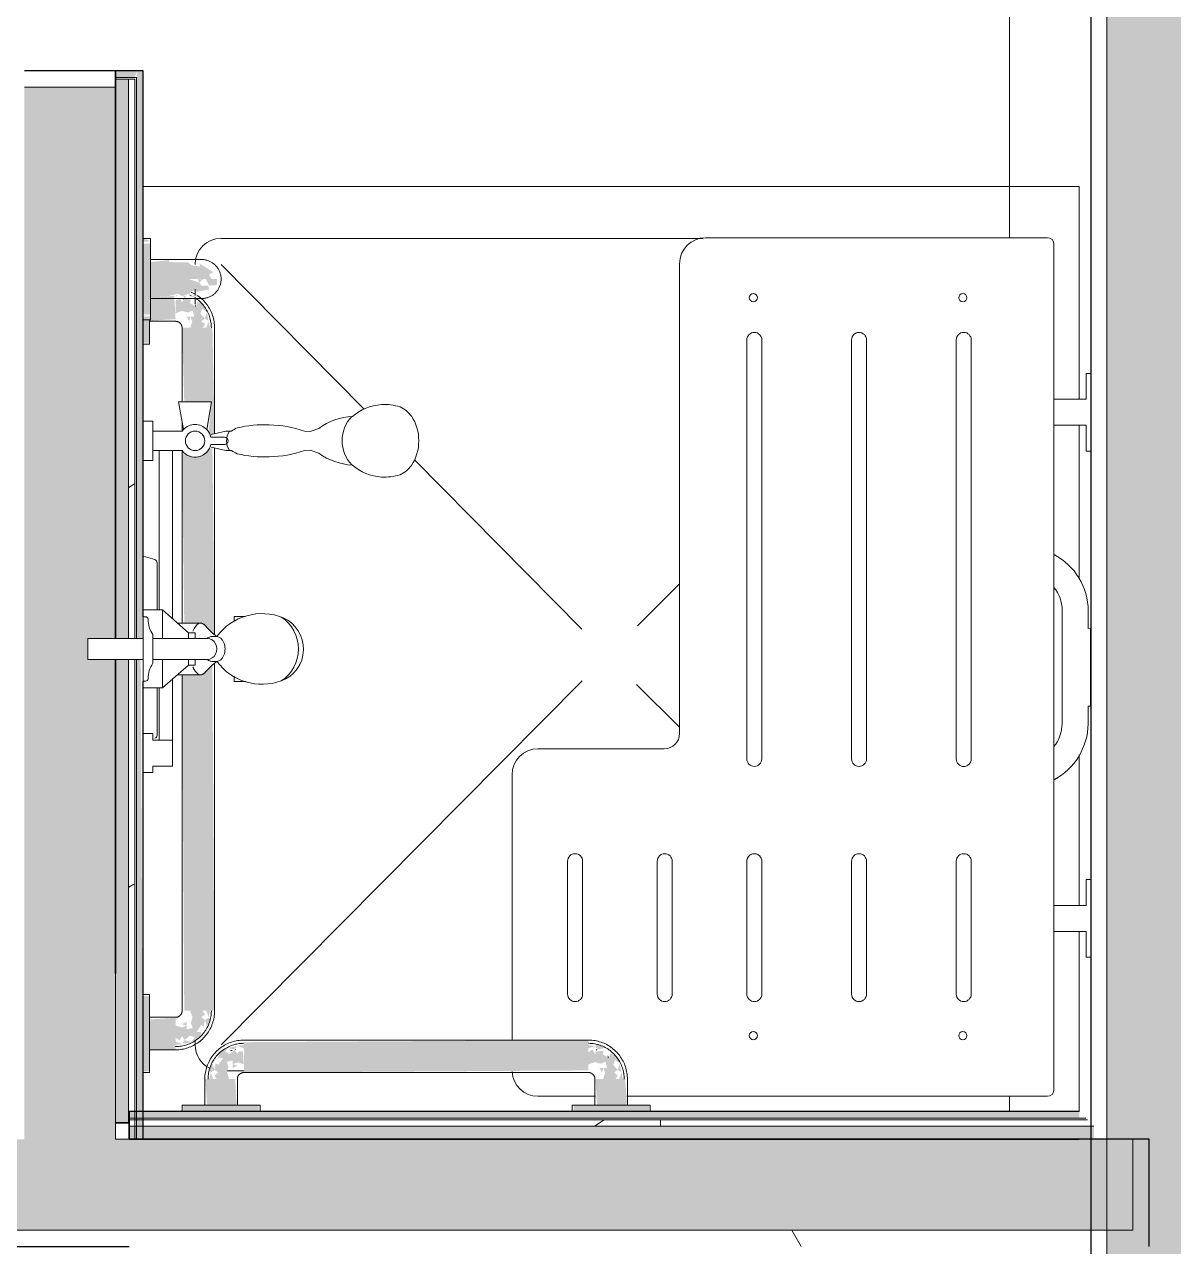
# Model space of a CAD drawing. Header units: inches. Extents: x 25369 to 33161, y -23509 to -20274.
# Drawn here: x 31191.14 to 31235.33, y -22470.18 to -22423.21 of the extents above; entities that cross this region are included whole.
import ezdxf

# ---------------------------------------------------------------- set-up
doc = ezdxf.new("R2010")
doc.units = ezdxf.units.IN
doc.header["$MEASUREMENT"] = 0
for name, color, linetype, lineweight in [('A-AREA', 32, 'Continuous', 9), ('A-GENM', 13, 'Continuous', 9), ('A-WALL', 113, 'Continuous', 9), ('A-WALL-PATT', 111, 'Continuous', 25), ('I-WALL', 2, 'Continuous', 9), ('P-SANR-FIXT', 6, 'Continuous', 9), ('Q-SPCQ', 91, 'Continuous', 9)]:
    doc.layers.add(name, color=color, linetype=linetype, lineweight=lineweight)
pattern_1 = [(0, (5929.126, 0), (61.44, 15.36), [2.534, -43.546, 2.534, -43.546, -245.76]), (0, (5929.126, 0), (61.44, 15.36), [-92.16, 2.534, -89.626, 2.534, -43.546, -107.52]), (0, (5929.126, 0), (61.44, 15.36), [-230.4, 2.534, -28.186, 2.534, -74.266]), (120, (5952.166, 7.68), (-44.02215, 45.528601), [2.534, -43.546, 2.534, -43.546, -245.76]), (120, (5952.166, 7.68), (-44.02215, 45.528601), [-92.16, 2.534, -89.626, 2.534, -43.546, -107.52]), (120, (5952.166, 7.68), (-44.02215, 45.528601), [-230.4, 2.534, -28.186, 2.534, -74.266]), (240, (5959.846, 38.4), (-17.41785, -60.888601), [2.534, -43.546, 2.534, -43.546, -245.76]), (240, (5959.846, 38.4), (-17.41785, -60.888601), [-92.16, 2.534, -89.626, 2.534, -43.546, -107.52]), (240, (5959.846, 38.4), (-17.41785, -60.888601), [-230.4, 2.534, -28.186, 2.534, -74.266])]
pattern_2 = [(296.565, (5957.926, 17.28), (0.0001, 115.19999), [12.88, -244.715]), (33.69, (5963.69, 5.76), (-0.00014, 115.19958), [20.768, -394.592]), (33.69, (6078.89, 5.76), (-0.00014, 115.19958), [20.768, -394.592]), (33.69, (6194.09, 5.76), (-0.00014, 115.19958), [20.768, -394.592]), (116.565, (5980.966, 17.28), (0.0001, 115.19999), [12.88, -244.715]), (213.69, (5975.21, 28.8), (-0.00014, 115.19958), [20.768, -394.592]), (213.69, (6090.41, 28.8), (-0.00014, 115.19958), [20.768, -394.592]), (213.69, (6205.61, 28.8), (-0.00014, 115.19958), [20.768, -394.592]), (26.565, (6004.01, 17.28), (0.0001, 115.2), [25.76, -231.836]), (26.565, (6119.21, 17.28), (0.0001, 115.2), [25.76, -231.836]), (270, (6027.05, 28.8), (115.2, 7e-15), [11.52, -103.68]), (225, (6027.05, 17.28), (-1e-14, 115.20042), [16.292, -146.626]), (135, (6015.53, 5.76), (1e-14, 115.20042), [16.292, -146.626]), (288.435, (5980.966, 51.84), (-0.00042, 115.19956), [18.215, -346.08]), (18.435, (5986.73, 34.56), (-0.0004, 115.19956), [18.215, -346.08]), (18.435, (6101.93, 34.56), (-0.0004, 115.19956), [18.215, -346.08]), (18.435, (6217.13, 34.56), (-0.0004, 115.19956), [18.215, -346.08]), (135, (6004.01, 40.32), (1e-14, 115.20042), [16.292, -146.626]), (180, (5992.49, 51.84), (-1e-14, -115.2), [11.52, -103.68]), (251.565, (5952.166, 80.64), (0.00042, 115.19956), [18.215, -346.08]), (315, (5946.41, 63.36), (-1e-14, 115.20042), [16.292, -146.626]), (71.565, (5957.926, 51.84), (0.00042, 115.19956), [18.215, -346.08]), (135, (5963.69, 69.12), (1e-14, 115.20042), [16.292, -146.626]), (225, (5998.25, 80.64), (-1e-14, 115.20042), [16.292, -146.626]), (123.69, (5986.726, 69.12), (-0.00014, 115.19958), [20.768, -394.592]), (123.69, (6101.926, 69.12), (-0.00014, 115.19958), [20.768, -394.592]), (26.565, (5975.21, 86.4), (0.0001, 115.2), [12.88, -244.715]), (26.565, (6090.41, 86.4), (0.0001, 115.2), [12.88, -244.715]), (315, (5986.73, 92.16), (-1e-14, 115.20042), [16.292, -146.626]), (213.69, (6038.57, 109.44), (-0.00014, 115.19958), [20.768, -394.592]), (213.69, (6153.77, 109.44), (-0.00014, 115.19958), [20.768, -394.592]), (213.69, (6268.97, 109.44), (-0.00014, 115.19958), [20.768, -394.592]), (296.565, (6021.286, 97.92), (0.0001, 115.19999), [12.88, -244.715]), (45, (6027.05, 86.4), (1e-14, 115.20042), [16.292, -146.626]), (90, (6038.57, 97.92), (-115.2, 7e-15), [11.52, -103.68]), (213.69, (5986.73, 115.2), (-0.00014, 115.19958), [20.768, -394.592]), (213.69, (6101.93, 115.2), (-0.00014, 115.19958), [20.768, -394.592]), (213.69, (6217.13, 115.2), (-0.00014, 115.19958), [20.768, -394.592]), (315, (5969.45, 103.68), (-1e-14, 115.20042), [8.146, -154.772]), (26.565, (5975.21, 97.92), (0.0001, 115.2), [12.88, -244.715]), (26.565, (6090.41, 97.92), (0.0001, 115.2), [12.88, -244.715]), (90, (5986.73, 103.68), (-115.2, 7e-15), [11.52, -103.68]), (333.435, (5940.65, 109.44), (-0.0001, 115.2), [12.88, -244.715]), (333.435, (6055.85, 109.44), (-0.0001, 115.2), [12.88, -244.715]), (243.435, (5952.166, 103.68), (-0.0001, 115.19999), [12.88, -244.715]), (161.565, (5946.41, 92.16), (0.0004, 115.19956), [18.215, -346.08]), (161.565, (6061.61, 92.16), (0.0004, 115.19956), [18.215, -346.08]), (161.565, (6176.81, 92.16), (0.0004, 115.19956), [18.215, -346.08]), (45, (5929.13, 97.92), (1e-14, 115.20042), [16.292, -146.626]), (26.565, (5934.89, 0), (0.0001, 115.2), [12.88, -244.715]), (26.565, (6050.09, 0), (0.0001, 115.2), [12.88, -244.715]), (116.565, (5946.406, 5.76), (0.0001, 115.19999), [12.88, -244.715]), (206.565, (5940.65, 17.28), (0.0001, 115.2), [12.88, -244.715]), (206.565, (6055.85, 17.28), (0.0001, 115.2), [12.88, -244.715]), (296.565, (5929.126, 11.52), (0.0001, 115.19999), [12.88, -244.715]), (14.036, (6015.53, 51.84), (0.0005, 115.19957), [23.749, -451.233]), (14.036, (6130.73, 51.84), (0.0005, 115.19957), [23.749, -451.233]), (14.036, (6245.93, 51.84), (0.0005, 115.19957), [23.749, -451.233]), (14.036, (6361.13, 51.84), (0.0005, 115.19957), [23.749, -451.233]), (135, (6038.57, 57.6), (1e-14, 115.20042), [16.292, -146.626]), (198.435, (6027.05, 69.12), (-0.0004, 115.19956), [18.215, -346.08]), (198.435, (6142.25, 69.12), (-0.0004, 115.19956), [18.215, -346.08]), (198.435, (6257.45, 69.12), (-0.0004, 115.19956), [18.215, -346.08]), (296.565, (6009.766, 63.36), (0.0001, 115.19999), [12.88, -244.715]), (333.435, (5934.89, 34.56), (-0.0001, 115.2), [12.88, -244.715]), (333.435, (6050.09, 34.56), (-0.0001, 115.2), [12.88, -244.715]), (45, (5946.41, 28.8), (1e-14, 115.20042), [8.146, -154.772]), (116.565, (5952.166, 34.56), (0.0001, 115.19999), [12.88, -244.715]), (225, (5946.41, 46.08), (-1e-14, 115.20042), [16.292, -146.626])]

# ---------------------------------------------------------------- blocks, each defined once
blk = doc.blocks.new('Parametric_ADA_Grab_Bar_-_2_Piece_3744 - Parametric_ADA_Grab_Bar_-_2_Piece_3744 2-222682-Overall Floor Plan')
at = {"layer": 'A-GENM'}
h = blk.add_hatch(color=7, dxfattribs=at)
h.paths.add_polyline_path([(2.52, 30.92), (2.438, 30.656), (2.567, 30.656)], flags=0)
h.paths.add_polyline_path([(2.377, 31.008), (2.52, 30.92), (2.456, 31.258)], flags=0)
h.paths.add_polyline_path([(1.601, 31.783), (1.662, 31.893), (1.548, 31.87)], flags=0)
h.paths.add_polyline_path([(1.824, 31.083), (1.674, 31.08), (1.773, 30.905), (1.813, 31.042)], flags=0)
h.paths.add_polyline_path([(2.287, 30.656), (2.383, 30.805), (2.229, 30.905), (2.377, 31.008), (2.206, 31.202), (2.27, 31.396), (2.456, 31.258), (2.334, 31.532), (2.078, 31.657), (2.052, 31.458), (1.796, 31.612), (1.843, 31.742), (1.601, 31.783), (1.499, 31.635), (1.399, 31.789), (1.25, 31.693), (1.25, 31.219), (1.498, 31.305), (1.729, 31.247), (1.913, 31.319), (1.963, 31.082), (1.824, 31.083), (1.893, 30.887), (1.813, 30.656), (2.125, 30.656)], flags=0)
h.paths.add_polyline_path([(1.25, 31.844), (1.359, 31.954), (1.25, 31.893), (1.25, 31.882)], flags=0)
for points in [[(0.25, 30.928), (1.25, 30.99), (1.197, 31.893), (0.281, 31.807), (0.25, 30.969)], [(0, 2.082), (0.25, 2.082), (0.25, 4.98), (0, 4.98), (0, 2.232)], [(1.25, 2.928), (1.25, 4.135), (0.25, 4.073), (0.25, 2.928), (0.747, 2.928)], [(3.875, 2.031), (17.125, 2.115), (17.125, 3.281), (3.875, 3.198), (3.875, 2.053)], [(3.604, 0.781), (3.541, 1.781), (2.396, 1.781), (2.459, 0.781), (3.541, 0.781)], [(18.313, 0.781), (18.604, 0.781), (18.541, 1.781), (17.396, 1.781), (17.459, 0.781), (18.162, 0.781)], [(1.701, 0.531), (4.449, 0.531), (4.449, 0.781), (1.551, 0.781), (1.551, 0.531)], [(19.299, 0.531), (19.449, 0.531), (19.449, 0.781), (16.551, 0.781), (16.551, 0.531), (19.061, 0.531)]]:
    blk.add_hatch(color=7, dxfattribs=at).paths.add_polyline_path(points, flags=0)
h = blk.add_hatch(color=7, dxfattribs=at)
h.paths.add_polyline_path([(2.052, 31.458), (1.989, 31.575), (1.995, 31.493)], flags=0)
h.paths.add_polyline_path([(1.567, 31.734), (1.581, 31.816), (1.534, 31.783)], flags=0)
h = blk.add_hatch(color=7, dxfattribs=at)
h.paths.add_polyline_path([(0.25, 30.082), (0.25, 30.98), (0, 31.073), (0, 30.082)], flags=0)
h.paths.add_polyline_path([(0, 31.073), (0.227, 31.178), (0, 31.107)], flags=0)
h = blk.add_hatch(color=7, dxfattribs=at)
h.paths.add_polyline_path([(2.065, 4.406), (2.75, 4.406), (2.666, 17.696), (2.205, 17.317), (1.5, 17.317), (1.584, 4.406), (1.963, 4.406)], flags=0)
h.paths.add_polyline_path([(2.75, 18.852), (2.666, 26.055), (2.544, 26.009), (2.257, 25.748), (1.963, 25.693), (1.663, 25.792), (1.5, 25.825), (1.584, 19.308), (2.287, 19.271), (2.74, 18.861)], flags=0)
h.paths.add_polyline_path([(2.603, 26.471), (2.666, 26.57), (2.75, 26.588), (2.666, 30.656), (1.5, 30.656), (1.584, 27.812), (2.625, 27.812), (2.519, 26.661), (2.574, 26.56)], flags=0)
h = blk.add_hatch(color=7, dxfattribs=at)
h.paths.add_polyline_path([(1.25, 3.089), (1.514, 3.136), (1.25, 3.219)], flags=0)
h.paths.add_polyline_path([(1.514, 3.136), (1.852, 3.2), (1.601, 3.279)], flags=0)
h.paths.add_polyline_path([(2.52, 4.142), (2.567, 4.406), (2.438, 4.406)], flags=0)
h.paths.add_polyline_path([(2.377, 4.055), (2.456, 3.805), (2.617, 4.052), (2.52, 4.142)], flags=0)
h.paths.add_polyline_path([(1.676, 3.832), (1.674, 3.983), (1.498, 3.883), (1.636, 3.844)], flags=0)
h.paths.add_polyline_path([(1.852, 3.2), (2.157, 3.387), (2.251, 3.579), (2.052, 3.604), (2.229, 3.852), (2.336, 3.813), (2.377, 4.055), (2.229, 4.157), (2.383, 4.257), (2.287, 4.406), (1.813, 4.406), (1.899, 4.158), (1.841, 3.927), (1.913, 3.743), (1.676, 3.693), (1.676, 3.832), (1.481, 3.763), (1.25, 3.844), (1.25, 3.369), (1.399, 3.273), (1.499, 3.427), (1.601, 3.279), (1.796, 3.45), (1.99, 3.387)], flags=0)
h = blk.add_hatch(color=7, dxfattribs=at)
h.paths.add_polyline_path([(2.688, 1.781), (2.605, 2.045), (2.558, 1.781)], flags=0)
h.paths.add_polyline_path([(3.449, 2.355), (3.451, 2.205), (3.627, 2.304), (3.489, 2.344)], flags=0)
h.paths.add_polyline_path([(3.611, 3.051), (3.875, 2.969), (3.875, 3.098)], flags=0)
h.paths.add_polyline_path([(3.524, 2.908), (3.611, 3.051), (3.273, 2.987)], flags=0)
h.paths.add_polyline_path([(2.748, 2.133), (2.669, 2.383), (2.508, 2.135), (2.605, 2.045)], flags=0)
h.paths.add_polyline_path([(2.838, 1.781), (3.313, 1.781), (3.226, 2.03), (3.284, 2.26), (3.212, 2.444), (3.449, 2.494), (3.449, 2.355), (3.644, 2.424), (3.875, 2.344), (3.837, 2.843), (3.68, 2.843), (3.626, 2.76), (3.524, 2.908), (3.329, 2.737), (3.166, 2.843), (3.273, 2.987), (2.968, 2.801), (2.874, 2.609), (3.073, 2.583), (2.896, 2.336), (2.789, 2.375), (2.748, 2.133), (2.896, 2.03), (2.742, 1.93)], flags=0)
h = blk.add_hatch(color=7, dxfattribs=at)
h.paths.add_polyline_path([(3.524, 2.908), (3.591, 2.908), (3.544, 2.941)], flags=0)
h.paths.add_polyline_path([(3.463, 2.855), (3.408, 2.908), (3.329, 2.881)], flags=0)
h = blk.add_hatch(color=7, dxfattribs=at)
h.paths.add_polyline_path([(18.442, 1.781), (18.395, 2.045), (18.313, 1.781)], flags=0)
h.paths.add_polyline_path([(18.252, 2.133), (18.395, 2.045), (18.331, 2.383)], flags=0)
h.paths.add_polyline_path([(17.389, 3.051), (17.125, 3.098), (17.125, 2.969)], flags=0)
h.paths.add_polyline_path([(17.476, 2.908), (17.727, 2.987), (17.479, 3.148), (17.389, 3.051)], flags=0)
h.paths.add_polyline_path([(17.699, 2.208), (17.549, 2.205), (17.648, 2.03), (17.688, 2.167)], flags=0)
h.paths.add_polyline_path([(17.838, 1.781), (18.162, 1.781), (18.258, 1.93), (18.104, 2.03), (18.252, 2.133), (18.081, 2.327), (18.145, 2.521), (18.331, 2.383), (18.209, 2.657), (17.953, 2.782), (17.927, 2.583), (17.671, 2.737), (17.718, 2.867), (17.431, 2.843), (17.374, 2.76), (17.274, 2.914), (17.125, 2.818), (17.125, 2.344), (17.373, 2.43), (17.604, 2.372), (17.788, 2.444), (17.838, 2.207), (17.699, 2.208), (17.768, 2.012), (17.688, 1.781)], flags=0)
h = blk.add_hatch(color=7, dxfattribs=at)
h.paths.add_polyline_path([(17.927, 2.583), (17.864, 2.7), (17.87, 2.618)], flags=0)
h.paths.add_polyline_path([(17.442, 2.859), (17.456, 2.941), (17.409, 2.908)], flags=0)
at = {"layer": 'A-GENM', "color": 7}
for p, q in [((0.25, 30.976), (0.25, 30.031)), ((0.25, 30.906), (1.25, 30.906)), ((1.5, 30.656), (1.5, 27.812)), ((2.75, 26.588), (2.75, 30.656)), ((0.25, 30.031), (0.25, 30.082)), ((0, 30.031), (0.25, 30.031)), ((1.5, 27.045), (1.5, 26.687)), ((1.5, 25.937), (1.5, 19.308)), ((2.75, 18.852), (2.75, 26.037)), ((2.75, 4.406), (2.75, 17.773)), ((1.5, 17.317), (1.5, 4.406)), ((0.25, 5.031), (0, 5.031)), ((0.25, 4.98), (0.25, 5.031)), ((0.25, 5.031), (0.25, 2.031)), ((1.25, 4.156), (0.25, 4.156)), ((0.25, 2.906), (1.25, 2.906)), ((17.125, 3.281), (3.875, 3.281)), ((0, 2.031), (0.25, 2.031)), ((0.25, 2.031), (0.25, 2.082)), ((3.875, 2.031), (17.125, 2.031)), ((2.375, 1.781), (2.375, 0.781)), ((3.625, 0.781), (3.625, 1.781)), ((17.375, 1.781), (17.375, 0.781)), ((18.625, 0.781), (18.625, 1.781)), ((1.5, 0.781), (1.5, 0.531)), ((1.5, 0.781), (4.5, 0.781)), ((1.551, 0.781), (1.5, 0.781)), ((4.5, 0.781), (4.449, 0.781)), ((4.5, 0.531), (4.5, 0.781)), ((16.5, 0.781), (16.5, 0.531)), ((16.5, 0.781), (19.5, 0.781)), ((16.551, 0.781), (16.5, 0.781)), ((19.5, 0.781), (19.449, 0.781)), ((19.5, 0.531), (19.5, 0.781))]:
    blk.add_line(p, q, dxfattribs=at)
at = {"layer": 'A-GENM', "color": 7, "flags": 128}
for points in [[(2.009, 31.95), (1.957, 31.979), (1.904, 32.006), (1.849, 32.031)], [(1.851, 31.893), (1.849, 31.894), (1.799, 31.917)], [(2.625, 30.656), (2.624, 30.711), (2.621, 30.766), (2.615, 30.821), (2.607, 30.875), (2.598, 30.929), (2.586, 30.983), (2.571, 31.036), (2.555, 31.089), (2.537, 31.141), (2.516, 31.192), (2.494, 31.242), (2.47, 31.291), (2.443, 31.339), (2.415, 31.387), (2.385, 31.433), (2.353, 31.477), (2.319, 31.521), (2.284, 31.563), (2.247, 31.604), (2.208, 31.643), (2.168, 31.68), (2.126, 31.716), (2.083, 31.75), (2.039, 31.783), (1.993, 31.813)], [(2.75, 30.656), (2.749, 30.716), (2.745, 30.776), (2.739, 30.836), (2.731, 30.895), (2.72, 30.954), (2.707, 31.013), (2.692, 31.071), (2.674, 31.128), (2.654, 31.185), (2.632, 31.24), (2.607, 31.295), (2.58, 31.349), (2.552, 31.402), (2.521, 31.453), (2.488, 31.503), (2.453, 31.552), (2.416, 31.599), (2.378, 31.645), (2.337, 31.69), (2.295, 31.732), (2.251, 31.773), (2.206, 31.812), (2.159, 31.85), (2.11, 31.885), (2.098, 31.893)], [(1.25, 30.906), (1.26, 30.906), (1.27, 30.905), (1.28, 30.904), (1.29, 30.903), (1.3, 30.901), (1.309, 30.899), (1.319, 30.897), (1.329, 30.894), (1.338, 30.89), (1.347, 30.887), (1.356, 30.882), (1.365, 30.878), (1.374, 30.873), (1.383, 30.868), (1.391, 30.863), (1.399, 30.857), (1.407, 30.851), (1.415, 30.844), (1.422, 30.837), (1.429, 30.83), (1.436, 30.823), (1.443, 30.816), (1.449, 30.808), (1.455, 30.8), (1.46, 30.791), (1.466, 30.783), (1.47, 30.774), (1.475, 30.765), (1.479, 30.756), (1.483, 30.747), (1.486, 30.737), (1.49, 30.728), (1.492, 30.718), (1.494, 30.709), (1.496, 30.699), (1.498, 30.689), (1.499, 30.679), (1.5, 30.669), (1.5, 30.659), (1.5, 30.656)], [(1.25, 2.906), (1.31, 2.907), (1.37, 2.911), (1.43, 2.917), (1.489, 2.925), (1.548, 2.936), (1.607, 2.949), (1.665, 2.965), (1.722, 2.982), (1.778, 3.002), (1.834, 3.025), (1.889, 3.049), (1.943, 3.076), (1.995, 3.105), (2.047, 3.135), (2.097, 3.168), (2.146, 3.203), (2.193, 3.24), (2.239, 3.279), (2.283, 3.319), (2.326, 3.361), (2.367, 3.405), (2.406, 3.451), (2.443, 3.498), (2.479, 3.546), (2.512, 3.596), (2.544, 3.647), (2.573, 3.699), (2.6, 3.753), (2.625, 3.807), (2.648, 3.863), (2.669, 3.919), (2.687, 3.976), (2.703, 4.034), (2.717, 4.092), (2.728, 4.151), (2.737, 4.211), (2.744, 4.27), (2.748, 4.33), (2.75, 4.39), (2.75, 4.406)], [(1.5, 4.406), (1.5, 4.396), (1.499, 4.386), (1.498, 4.376), (1.497, 4.366), (1.495, 4.357), (1.493, 4.347), (1.49, 4.337), (1.487, 4.328), (1.484, 4.318), (1.48, 4.309), (1.476, 4.3), (1.472, 4.291), (1.467, 4.282), (1.462, 4.273), (1.456, 4.265), (1.451, 4.257), (1.444, 4.249), (1.438, 4.241), (1.431, 4.234), (1.424, 4.227), (1.417, 4.22), (1.409, 4.214), (1.401, 4.207), (1.393, 4.201), (1.385, 4.196), (1.377, 4.191), (1.368, 4.186), (1.359, 4.181), (1.35, 4.177), (1.341, 4.173), (1.331, 4.17), (1.322, 4.167), (1.312, 4.164), (1.302, 4.162), (1.292, 4.16), (1.283, 4.158), (1.273, 4.157), (1.263, 4.157), (1.253, 4.156), (1.25, 4.156)], [(1.25, 3.031), (1.305, 3.032), (1.36, 3.036), (1.415, 3.041), (1.469, 3.049), (1.523, 3.059), (1.577, 3.071), (1.63, 3.085), (1.683, 3.101), (1.734, 3.119), (1.785, 3.14), (1.836, 3.162), (1.885, 3.187), (1.933, 3.213), (1.98, 3.241), (2.026, 3.271), (2.071, 3.303), (2.115, 3.337), (2.157, 3.373), (2.197, 3.41), (2.236, 3.448), (2.274, 3.488), (2.31, 3.53), (2.344, 3.573), (2.376, 3.618), (2.407, 3.663), (2.436, 3.71), (2.463, 3.758), (2.488, 3.807), (2.511, 3.857), (2.532, 3.908), (2.55, 3.96), (2.567, 4.012), (2.582, 4.065), (2.595, 4.119), (2.605, 4.173), (2.613, 4.227), (2.619, 4.282), (2.623, 4.336), (2.625, 4.391), (2.625, 4.406)], [(3.875, 3.281), (3.815, 3.28), (3.755, 3.276), (3.695, 3.27), (3.636, 3.262), (3.577, 3.251), (3.518, 3.238), (3.46, 3.223), (3.403, 3.205), (3.347, 3.185), (3.291, 3.163), (3.236, 3.138), (3.182, 3.112), (3.13, 3.083), (3.078, 3.052), (3.028, 3.019), (2.979, 2.984), (2.932, 2.948), (2.886, 2.909), (2.842, 2.869), (2.799, 2.826), (2.758, 2.782), (2.719, 2.737), (2.682, 2.69), (2.646, 2.642), (2.613, 2.592), (2.581, 2.541), (2.552, 2.488), (2.525, 2.435), (2.5, 2.38), (2.477, 2.325), (2.456, 2.268), (2.438, 2.211), (2.422, 2.154), (2.408, 2.095), (2.397, 2.036), (2.388, 1.977), (2.381, 1.917), (2.377, 1.857), (2.375, 1.797), (2.375, 1.781)], [(3.875, 3.156), (3.82, 3.155), (3.765, 3.152), (3.71, 3.146), (3.656, 3.139), (3.602, 3.129), (3.548, 3.117), (3.495, 3.103), (3.442, 3.086), (3.391, 3.068), (3.34, 3.048), (3.289, 3.025), (3.24, 3.001), (3.192, 2.975), (3.145, 2.946), (3.099, 2.916), (3.054, 2.884), (3.01, 2.85), (2.968, 2.815), (2.928, 2.778), (2.889, 2.739), (2.851, 2.699), (2.815, 2.657), (2.781, 2.614), (2.749, 2.57), (2.718, 2.524), (2.689, 2.477), (2.662, 2.429), (2.637, 2.38), (2.614, 2.33), (2.593, 2.279), (2.575, 2.228), (2.558, 2.175), (2.543, 2.122), (2.53, 2.069), (2.52, 2.015), (2.512, 1.961), (2.506, 1.906), (2.502, 1.851), (2.5, 1.796), (2.5, 1.781)], [(18.625, 1.781), (18.624, 1.841), (18.62, 1.901), (18.614, 1.961), (18.606, 2.02), (18.595, 2.079), (18.582, 2.138), (18.567, 2.196), (18.549, 2.253), (18.529, 2.31), (18.507, 2.365), (18.482, 2.42), (18.455, 2.474), (18.427, 2.527), (18.396, 2.578), (18.363, 2.628), (18.328, 2.677), (18.291, 2.724), (18.253, 2.77), (18.212, 2.815), (18.17, 2.857), (18.126, 2.898), (18.081, 2.937), (18.034, 2.975), (17.985, 3.01), (17.935, 3.043), (17.884, 3.075), (17.832, 3.104), (17.779, 3.131), (17.724, 3.156), (17.669, 3.179), (17.612, 3.2), (17.555, 3.218), (17.497, 3.234), (17.439, 3.248), (17.38, 3.259), (17.321, 3.268), (17.261, 3.275), (17.201, 3.279), (17.141, 3.281), (17.125, 3.281)], [(18.5, 1.781), (18.499, 1.836), (18.496, 1.891), (18.49, 1.946), (18.482, 2), (18.473, 2.054), (18.461, 2.108), (18.446, 2.161), (18.43, 2.214), (18.412, 2.266), (18.391, 2.317), (18.369, 2.367), (18.345, 2.416), (18.318, 2.464), (18.29, 2.512), (18.26, 2.558), (18.228, 2.602), (18.194, 2.646), (18.159, 2.688), (18.122, 2.729), (18.083, 2.768), (18.043, 2.805), (18.001, 2.841), (17.958, 2.875), (17.914, 2.908), (17.868, 2.938), (17.821, 2.967), (17.773, 2.994), (17.724, 3.019), (17.674, 3.042), (17.623, 3.063), (17.572, 3.082), (17.519, 3.099), (17.466, 3.113), (17.413, 3.126), (17.359, 3.136), (17.304, 3.145), (17.25, 3.151), (17.195, 3.154), (17.14, 3.156), (17.125, 3.156)], [(3.625, 1.781), (3.625, 1.791), (3.626, 1.801), (3.627, 1.811), (3.628, 1.821), (3.63, 1.831), (3.632, 1.841), (3.635, 1.85), (3.638, 1.86), (3.641, 1.869), (3.645, 1.879), (3.649, 1.888), (3.653, 1.897), (3.658, 1.905), (3.663, 1.914), (3.669, 1.922), (3.674, 1.931), (3.681, 1.938), (3.687, 1.946), (3.694, 1.953), (3.701, 1.961), (3.708, 1.967), (3.716, 1.974), (3.724, 1.98), (3.732, 1.986), (3.74, 1.992), (3.748, 1.997), (3.757, 2.002), (3.766, 2.006), (3.775, 2.01), (3.784, 2.014), (3.794, 2.018), (3.803, 2.021), (3.813, 2.023), (3.823, 2.026), (3.833, 2.028), (3.842, 2.029), (3.852, 2.03), (3.862, 2.031), (3.872, 2.031), (3.875, 2.031)], [(17.125, 2.031), (17.135, 2.031), (17.145, 2.03), (17.155, 2.029), (17.165, 2.028), (17.175, 2.026), (17.184, 2.024), (17.194, 2.022), (17.204, 2.019), (17.213, 2.015), (17.222, 2.012), (17.231, 2.007), (17.24, 2.003), (17.249, 1.998), (17.258, 1.993), (17.266, 1.988), (17.274, 1.982), (17.282, 1.976), (17.29, 1.969), (17.297, 1.962), (17.304, 1.955), (17.311, 1.948), (17.318, 1.941), (17.324, 1.933), (17.33, 1.925), (17.335, 1.916), (17.341, 1.908), (17.345, 1.899), (17.35, 1.89), (17.354, 1.881), (17.358, 1.872), (17.361, 1.862), (17.365, 1.853), (17.367, 1.843), (17.369, 1.834), (17.371, 1.824), (17.373, 1.814), (17.374, 1.804), (17.375, 1.794), (17.375, 1.784), (17.375, 1.781)]]:
    blk.add_lwpolyline(points, dxfattribs=at)
blk = doc.blocks.new('Shower_Seat-Retractable-Frost_Products_LTD_-Handicap-_975L_M_ - Steel-Stainless-V66-Overall Floor Plan')
at = {"layer": 'Q-SPCQ', "color": 10, "lineweight": 13}
for p, q in [((25301.354, -22431.402), (25288.206, -22431.402)), ((25301.603, -22437.61), (25301.603, -22431.652)), ((25287.208, -22432.4), (25287.208, -22450.456)), ((25289.793, -22435.331), (25289.793, -22451.438)), ((25290.371, -22451.438), (25290.371, -22435.331)), ((25293.82, -22435.331), (25293.82, -22451.438)), ((25294.397, -22451.438), (25294.397, -22435.331)), ((25297.847, -22435.331), (25297.847, -22451.438)), ((25298.424, -22451.438), (25298.424, -22435.331)), ((25303.015, -22436.616), (25302.838, -22436.616)), ((25302.838, -22436.616), (25302.838, -22437.61)), ((25301.603, -22437.61), (25301.603, -22438.611)), ((25302.838, -22437.61), (25301.603, -22437.61)), ((25301.603, -22438.611), (25302.837, -22438.611)), ((25301.603, -22443.587), (25301.603, -22438.611)), ((25302.837, -22438.611), (25302.837, -22439.602)), ((25302.837, -22439.602), (25303.015, -22439.602)), ((25301.603, -22443.518), (25301.603, -22452.234)), ((25301.92, -22450.086), (25301.92, -22445.715)), ((25302.921, -22446.418), (25302.921, -22445.744)), ((25303.009, -22446.411), (25302.921, -22446.418)), ((25303.009, -22449.411), (25303.009, -22446.411)), ((25302.92, -22449.411), (25303.009, -22449.411)), ((25302.92, -22450.086), (25302.92, -22449.411)), ((25286.619, -22451.045), (25281.763, -22451.045)), ((25280.765, -22452.043), (25280.765, -22462.262)), ((25301.603, -22457.068), (25301.603, -22452.234)), ((25282.902, -22455.367), (25282.902, -22460.474)), ((25283.48, -22460.474), (25283.48, -22455.367)), ((25286.348, -22460.474), (25286.348, -22455.367)), ((25286.925, -22455.367), (25286.925, -22460.474)), ((25289.793, -22455.367), (25289.793, -22455.416)), ((25289.793, -22455.367), (25289.793, -22460.474)), ((25290.371, -22460.474), (25290.371, -22455.367)), ((25293.82, -22455.367), (25293.82, -22460.474)), ((25294.397, -22460.474), (25294.397, -22455.367)), ((25297.847, -22455.367), (25297.847, -22460.474)), ((25298.424, -22460.474), (25298.424, -22455.367)), ((25302.838, -22456.075), (25302.838, -22457.068)), ((25303.015, -22456.075), (25302.838, -22456.075)), ((25289.793, -22460.474), (25289.793, -22456.518)), ((25290.371, -22456.248), (25290.371, -22460.474)), ((25301.603, -22457.068), (25301.603, -22458.068)), ((25302.838, -22457.068), (25301.603, -22457.068)), ((25301.603, -22458.068), (25302.838, -22458.068)), ((25301.603, -22464.153), (25301.603, -22458.068)), ((25302.838, -22458.068), (25302.838, -22459.06)), ((25302.838, -22459.06), (25303.015, -22459.06)), ((25281.763, -22464.402), (25283.974, -22464.402)), ((25285.181, -22464.402), (25301.354, -22464.402))]:
    blk.add_line(p, q, dxfattribs=at)
for centre, radius, start, end in [((25288.206, -22432.4), 0.998, 90, 180), ((25301.354, -22431.652), 0.249, 0, 90), ((25290.046, -22433.707), 0.157, 90, 270), ((25290.046, -22433.707), 0.157, 270, 90), ((25298.1, -22433.707), 0.157, 90, 270), ((25298.1, -22433.707), 0.157, 270, 90), ((25290.082, -22435.331), 0.289, 0, 180), ((25294.109, -22435.331), 0.289, 0, 180), ((25298.135, -22435.331), 0.289, 0, 180), ((25300.63, -22445.43), 2.092, 57.8406, 62.567), ((25300.497, -22445.744), 2.424, 0, 62.8489), ((25300.567, -22445.715), 1.353, 0, 40), ((25286.619, -22450.456), 0.589, 270, 0), ((25300.468, -22450.057), 1.452, 321.4199, 358.8453), ((25300.451, -22450.05), 2.469, 297.8217, 359.1458), ((25281.763, -22452.043), 0.998, 90, 180), ((25290.081, -22451.438), 0.288, 180, 0), ((25294.108, -22451.438), 0.288, 180, 0), ((25298.135, -22451.438), 0.289, 180, 0), ((25300.733, -22450.702), 1.773, 299.5044, 304.7548), ((25283.191, -22455.367), 0.289, 0, 180), ((25286.636, -22455.367), 0.289, 0, 180), ((25290.082, -22455.367), 0.289, 40.7863, 180), ((25290.082, -22455.367), 0.289, 0, 180), ((25294.109, -22455.367), 0.289, 0, 180), ((25298.135, -22455.367), 0.289, 0, 180), ((25283.191, -22460.474), 0.289, 180, 0), ((25286.636, -22460.474), 0.289, 180, 0), ((25290.082, -22460.474), 0.289, 180, 0), ((25290.082, -22460.474), 0.289, 180, 0), ((25294.109, -22460.474), 0.289, 180, 0), ((25298.135, -22460.474), 0.289, 180, 0), ((25290.046, -22462.072), 0.157, 90, 270), ((25290.046, -22462.072), 0.157, 270, 90), ((25298.1, -22462.072), 0.157, 90, 270), ((25298.1, -22462.072), 0.157, 270, 90), ((25281.763, -22463.404), 0.998, 182.9496, 270), ((25301.354, -22464.153), 0.249, 270, 0)]:
    blk.add_arc(centre, radius, start, end, dxfattribs=at)
blk = doc.blocks.new('817_Grab_Bars - 8170-001180-25756-Overall Floor Plan')
at = {"layer": 'Q-SPCQ'}
for points in [[(25462.515, -22690.303), (25462.515, -22688.672), (25462.342, -22688.765), (25462.254, -22688.594), (25461.92, -22689.13), (25462.036, -22689.131), (25461.995, -22689.414), (25461.871, -22689.59), (25461.866, -22690.303), (25462.321, -22690.303)], [(25462.515, -22691.022), (25462.515, -22690.303), (25461.791, -22690.303), (25461.866, -22691.022), (25462.321, -22691.022)], [(25462.89, -22691.022), (25463.24, -22691.022), (25463.165, -22690.303), (25462.515, -22690.303), (25462.515, -22691.022), (25462.709, -22691.022)]]:
    blk.add_hatch(color=9, dxfattribs=at).paths.add_polyline_path(points, flags=0)
h = blk.add_hatch(color=9, dxfattribs=at)
h.paths.add_polyline_path([(25462.655, -22689.136), (25462.515, -22688.996), (25462.533, -22689.203)], flags=0)
h.paths.add_polyline_path([(25462.89, -22690.303), (25463.165, -22690.303), (25463.075, -22689.943), (25463.176, -22689.82), (25463.075, -22689.497), (25463.024, -22689.486), (25462.905, -22689.28), (25463.013, -22689.252), (25462.913, -22688.753), (25462.768, -22688.808), (25462.778, -22689.053), (25462.655, -22689.136), (25462.515, -22689.537), (25462.515, -22690.303), (25462.709, -22690.303)], flags=0)
h.paths.add_polyline_path([(25463.222, -22689.564), (25463.176, -22689.223), (25463.102, -22689.223), (25463.195, -22689.486)], flags=0)
h.paths.add_polyline_path([(25462.515, -22688.889), (25462.767, -22688.765), (25462.748, -22688.461), (25462.515, -22688.455), (25462.515, -22688.808)], flags=0)
h = blk.add_hatch(color=9, dxfattribs=at)
h.paths.add_polyline_path([(25461.448, -22691.303), (25463.868, -22691.303), (25463.868, -22691.022), (25461.162, -22691.022), (25461.162, -22691.303)], flags=0)
h.paths.add_polyline_path([(25463.973, -22691.303), (25464.078, -22691.022), (25463.939, -22691.022)], flags=0)
h.paths.add_polyline_path([(25461.091, -22691.303), (25461.057, -22691.022), (25460.953, -22691.303)], flags=0)
at = {"layer": 'Q-SPCQ', "color": 7}
for p, q in [((25461.765, -22690.303), (25461.765, -22691.022)), ((25461.765, -22690.303), (25461.765, -22691.022)), ((25463.265, -22691.022), (25463.265, -22690.303)), ((25463.265, -22691.022), (25463.265, -22690.303)), ((25460.953, -22691.022), (25460.953, -22691.303)), ((25460.953, -22691.022), (25460.953, -22691.303)), ((25460.953, -22691.022), (25464.078, -22691.022)), ((25461.162, -22691.022), (25460.953, -22691.022)), ((25460.953, -22691.022), (25461.162, -22691.022)), ((25461.162, -22691.022), (25460.953, -22691.022)), ((25464.078, -22691.303), (25464.078, -22691.022)), ((25464.078, -22691.303), (25464.078, -22691.022))]:
    blk.add_line(p, q, dxfattribs=at)
at = {"layer": 'Q-SPCQ', "color": 7, "flags": 128}
for points in [[(25461.765, -22689.053), (25461.766, -22689.023), (25461.768, -22688.993), (25461.771, -22688.963), (25461.775, -22688.933), (25461.78, -22688.904), (25461.787, -22688.875), (25461.794, -22688.846), (25461.803, -22688.817), (25461.813, -22688.789), (25461.824, -22688.761), (25461.837, -22688.733), (25461.85, -22688.706), (25461.864, -22688.68), (25461.88, -22688.654), (25461.896, -22688.629), (25461.914, -22688.605), (25461.932, -22688.581), (25461.951, -22688.558), (25461.972, -22688.536), (25461.993, -22688.515), (25462.015, -22688.494), (25462.037, -22688.475), (25462.061, -22688.456), (25462.085, -22688.438), (25462.11, -22688.422), (25462.136, -22688.406), (25462.162, -22688.391), (25462.188, -22688.378), (25462.216, -22688.365), (25462.243, -22688.354), (25462.272, -22688.343), (25462.3, -22688.334), (25462.329, -22688.326), (25462.358, -22688.319), (25462.388, -22688.314), (25462.417, -22688.309), (25462.447, -22688.306), (25462.477, -22688.304), (25462.507, -22688.303), (25462.515, -22688.303)], [(25462.515, -22688.303), (25462.545, -22688.303), (25462.575, -22688.305), (25462.605, -22688.308), (25462.635, -22688.312), (25462.664, -22688.318), (25462.694, -22688.324), (25462.722, -22688.332), (25462.751, -22688.341), (25462.779, -22688.351), (25462.807, -22688.362), (25462.835, -22688.374), (25462.862, -22688.388), (25462.888, -22688.402), (25462.914, -22688.417), (25462.939, -22688.434), (25462.963, -22688.451), (25462.987, -22688.47), (25463.01, -22688.489), (25463.032, -22688.509), (25463.053, -22688.53), (25463.074, -22688.552), (25463.093, -22688.575), (25463.112, -22688.598), (25463.13, -22688.623), (25463.146, -22688.648), (25463.162, -22688.673), (25463.177, -22688.699), (25463.19, -22688.726), (25463.203, -22688.753), (25463.214, -22688.781), (25463.225, -22688.809), (25463.234, -22688.838), (25463.242, -22688.867), (25463.249, -22688.896), (25463.254, -22688.925), (25463.259, -22688.955), (25463.262, -22688.985), (25463.264, -22689.015), (25463.265, -22689.045), (25463.265, -22689.053)], [(25461.765, -22689.053), (25461.765, -22689.054), (25461.765, -22689.057), (25461.765, -22689.062), (25461.765, -22689.069), (25461.765, -22689.078), (25461.765, -22689.089), (25461.765, -22689.101), (25461.765, -22689.116), (25461.765, -22689.133), (25461.765, -22689.151), (25461.765, -22689.172), (25461.765, -22689.194), (25461.765, -22689.218), (25461.765, -22689.244), (25461.765, -22689.271), (25461.765, -22689.3), (25461.765, -22689.331), (25461.765, -22689.363), (25461.765, -22689.397), (25461.765, -22689.432), (25461.765, -22689.468), (25461.765, -22689.506), (25461.765, -22689.546), (25461.765, -22689.586), (25461.765, -22689.627), (25461.765, -22689.67), (25461.765, -22689.714), (25461.765, -22689.758), (25461.765, -22689.804), (25461.765, -22689.85), (25461.765, -22689.897), (25461.765, -22689.944), (25461.765, -22689.993), (25461.765, -22690.041), (25461.765, -22690.09), (25461.765, -22690.14), (25461.765, -22690.189), (25461.765, -22690.239), (25461.765, -22690.289), (25461.765, -22690.303)], [(25461.765, -22690.303), (25461.765, -22690.253), (25461.765, -22690.203), (25461.765, -22690.153), (25461.765, -22690.104), (25461.765, -22690.054), (25461.765, -22690.006), (25461.765, -22689.957), (25461.765, -22689.91), (25461.765, -22689.862), (25461.765, -22689.816), (25461.765, -22689.77), (25461.765, -22689.726), (25461.765, -22689.682), (25461.765, -22689.639), (25461.765, -22689.597), (25461.765, -22689.556), (25461.765, -22689.517), (25461.765, -22689.479), (25461.765, -22689.442), (25461.765, -22689.406), (25461.765, -22689.372), (25461.765, -22689.339), (25461.765, -22689.308), (25461.765, -22689.279), (25461.765, -22689.251), (25461.765, -22689.225), (25461.765, -22689.2), (25461.765, -22689.178), (25461.765, -22689.157), (25461.765, -22689.138), (25461.765, -22689.121), (25461.765, -22689.105), (25461.765, -22689.092), (25461.765, -22689.08), (25461.765, -22689.071), (25461.765, -22689.063), (25461.765, -22689.058), (25461.765, -22689.054), (25461.765, -22689.053)], [(25463.265, -22690.303), (25463.265, -22690.253), (25463.265, -22690.203), (25463.265, -22690.153), (25463.265, -22690.104), (25463.265, -22690.054), (25463.265, -22690.006), (25463.265, -22689.957), (25463.265, -22689.91), (25463.265, -22689.862), (25463.265, -22689.816), (25463.265, -22689.77), (25463.265, -22689.726), (25463.265, -22689.682), (25463.265, -22689.639), (25463.265, -22689.597), (25463.265, -22689.556), (25463.265, -22689.517), (25463.265, -22689.479), (25463.265, -22689.442), (25463.265, -22689.406), (25463.265, -22689.372), (25463.265, -22689.339), (25463.265, -22689.308), (25463.265, -22689.279), (25463.265, -22689.251), (25463.265, -22689.225), (25463.265, -22689.2), (25463.265, -22689.178), (25463.265, -22689.157), (25463.265, -22689.138), (25463.265, -22689.121), (25463.265, -22689.105), (25463.265, -22689.092), (25463.265, -22689.08), (25463.265, -22689.071), (25463.265, -22689.063), (25463.265, -22689.058), (25463.265, -22689.054), (25463.265, -22689.053)], [(25463.265, -22689.053), (25463.265, -22689.054), (25463.265, -22689.057), (25463.265, -22689.062), (25463.265, -22689.069), (25463.265, -22689.078), (25463.265, -22689.089), (25463.265, -22689.101), (25463.265, -22689.116), (25463.265, -22689.133), (25463.265, -22689.151), (25463.265, -22689.172), (25463.265, -22689.194), (25463.265, -22689.218), (25463.265, -22689.244), (25463.265, -22689.271), (25463.265, -22689.3), (25463.265, -22689.331), (25463.265, -22689.363), (25463.265, -22689.397), (25463.265, -22689.432), (25463.265, -22689.468), (25463.265, -22689.506), (25463.265, -22689.546), (25463.265, -22689.586), (25463.265, -22689.627), (25463.265, -22689.67), (25463.265, -22689.714), (25463.265, -22689.758), (25463.265, -22689.804), (25463.265, -22689.85), (25463.265, -22689.897), (25463.265, -22689.944), (25463.265, -22689.993), (25463.265, -22690.041), (25463.265, -22690.09), (25463.265, -22690.14), (25463.265, -22690.189), (25463.265, -22690.239), (25463.265, -22690.289), (25463.265, -22690.303)]]:
    blk.add_lwpolyline(points, dxfattribs=at)
blk = doc.blocks.new('Shower Base-3D - 36_ x 36_-96782-Overall Floor Plan')
at = {"layer": 'P-SANR-FIXT', "color": 7}
for p, q in [((-18, 18), (18, 18)), ((18, 18), (18, 9.817)), ((3.533, 16), (-15, 16)), ((-9.494, 9.436), (-15, 15)), ((-16, 14.05), (-16, 13.822)), ((-16, 13.738), (-16, 13.468)), ((18, 8.817), (18, 2.9)), ((-1.132, 0.984), (-7.566, 7.487)), ((1.011, 1.109), (2.63, 2.717)), ((-1.116, -1.003), (-15, -15)), ((0.972, -1.143), (2.63, -2.781)), ((18, -3.85), (18, -9.64)), ((18, -10.64), (18, -17.562)), ((-16, -14.828), (-16, -15)), ((-14.758, -16), (-14.125, -16))]:
    blk.add_line(p, q, dxfattribs=at)
for centre, start, end in [((-15, 15), 90, 180), ((-15, -15), 180, 243.9725)]:
    blk.add_arc(centre, 1, start, end, dxfattribs=at)
blk = doc.blocks.new('Shower-Unit-Zurn-Z7301-SS-MT-DV2P-HW - Z7301-SS-MT-DV2P-HW-V72-Overall Floor Plan')
at = {"layer": 'A-GENM'}
for p, q in [((-4.75, 0), (-4.75, -0.375)), ((-4.75, -0.375), (-4.5, -0.375)), ((-4.5, -0.375), (-4.5, -1.125)), ((-3.5, -1.125), (-3.5, -0.375)), ((-3.5, -0.375), (-3.25, -0.375)), ((-3.25, -0.375), (-3.25, 0)), ((7.25, 0), (7.25, -0.375)), ((7.25, -0.375), (7.625, -0.375)), ((7.625, -0.375), (8.375, -0.375)), ((7.625, -0.375), (7.625, -1.5)), ((8.375, -1.5), (8.375, -0.375)), ((8.375, -0.375), (8.75, -0.375)), ((8.75, -0.375), (8.75, 0)), ((-1.5, -0.625), (-3.5, -0.625)), ((7.625, -0.625), (1.5, -0.625)), ((-4.5, -1.125), (-3.5, -1.125)), ((-3.5, -1.125), (-1.172, -1.125)), ((1.172, -1.125), (7.625, -1.125)), ((9.5, -1.365), (8.436, -1.552)), ((9.5, -2.625), (9.5, -1.365)), ((7.753, -2.618), (7.63, -3.185)), ((7.859, -2.609), (7.859, -3.125)), ((8.141, -3.125), (8.141, -2.609)), ((8.37, -3.185), (8.247, -2.618)), ((8.436, -2.448), (9.5, -2.625)), ((7.625, -3.24), (7.625, -3.405)), ((8.375, -3.405), (8.375, -3.24)), ((7.647, -6.422), (7.522, -6.76)), ((7.628, -6.209), (7.647, -6.422)), ((8.353, -6.422), (8.372, -6.209)), ((8.478, -6.76), (8.353, -6.422))]:
    blk.add_line(p, q, dxfattribs=at)
at = {"layer": 'A-GENM', "color": 7}
for p, q in [((-1.5, 0), (-1.5, -0.75)), ((1.5, -0.75), (1.5, 0)), ((-1.5, -0.75), (-0.4, -0.75)), ((-1.5, -0.75), (-0.625, -1.75)), ((0.4, -0.75), (1.5, -0.75)), ((0.625, -1.75), (1.5, -0.75)), ((-0.625, -1.75), (-0.4, -1.75)), ((-0.625, -1.75), (-0.625, -2)), ((0.4, -1.75), (0.625, -1.75)), ((0.625, -2), (0.625, -1.75)), ((-0.625, -2), (-0.4, -2)), ((0.4, -2), (0.625, -2)), ((-1.052, -3.5), (-1.25, -3.5)), ((-1.25, -3.5), (-1.25, -3.959)), ((1.25, -3.5), (1.065, -3.5)), ((1.25, -3.921), (1.25, -3.5))]:
    blk.add_line(p, q, dxfattribs=at)
at = {"layer": 'A-GENM'}
blk.add_circle((8, -2), 0.375, dxfattribs=at)
for centre, radius, start, end in [((8, -2), 0.625, 126.8699, 256.9481), ((8, -2), 0.625, 45.7475, 53.1301), ((8, -2), 0.625, 314.2572, 45.7475), ((8, -2), 0.625, 283.0519, 314.2572), ((7.85, -3.233), 0.225, 167.7751, 181.8194), ((8, -3.898), 0.687, 56.9089, 123.0911), ((8, -3.125), 0.141, 180, 360), ((8.15, -3.233), 0.225, 358.1806, 12.2249), ((11.46, -4.612), 4.078, 165.8269, 183.3406), ((8.981, -4.316), 1.634, 146.1204, 154.5364), ((7.019, -4.316), 1.634, 25.4636, 33.8796), ((4.54, -4.612), 4.078, 356.6594, 14.1731), ((11.604, -4.808), 4.215, 180.5665, 199.4054), ((4.396, -4.808), 4.215, 340.5946, 359.4335), ((9.418, -8.151), 2.352, 143.7224, 177.4669), ((6.582, -8.151), 2.352, 2.5331, 36.2776), ((8.004, -8.991), 1.337, 46.1253, 133.8747), ((8.473, -9.28), 1.869, 138.72, 176.4673), ((7.527, -9.28), 1.869, 3.5327, 41.28), ((8.603, -9.288), 1.999, 176.4673, 197.5327), ((7.397, -9.288), 1.999, 342.4673, 3.5327), ((7.651, -9.455), 1.049, 204.5638, 235.4362), ((7.956, -9.011), 1.587, 235.4362, 271.5888), ((8.044, -9.011), 1.587, 268.4112, 304.5638), ((8.349, -9.455), 1.049, 304.5638, 335.4362)]:
    blk.add_arc(centre, radius, start, end, dxfattribs=at)
at = {"layer": 'P-SANR-FIXT', "color": 7}
for p, q in [((0.4, 2.125), (-0.4, 2.125)), ((-0.4, 2.125), (-0.4, 0)), ((0.4, 0), (0.4, 2.125)), ((-0.4, 0), (-1.238, 0)), ((-1.238, 0), (-1.238, -0.096)), ((-0.4, 0), (0.4, 0)), ((1.238, 0), (0.4, 0)), ((1.238, -0.096), (1.238, 0)), ((-0.55, -0.38), (-0.4, -0.38)), ((-0.4, -0.38), (-0.4, -2.464)), ((-0.4, -0.38), (0.4, -0.38)), ((0.4, -2.464), (0.4, -0.38)), ((0.4, -0.38), (0.55, -0.38)), ((3.434, -0.449), (3.563, 0)), ((-3.313, -0.54), (-1.5, -0.54)), ((1.5, -0.54), (3.313, -0.54)), ((-0.995, -1.327), (-0.995, -2.232)), ((0.995, -2.232), (0.995, -1.327)), ((-0.476, -2.643), (-0.476, -2.836)), ((0.476, -2.836), (0.476, -2.643))]:
    blk.add_line(p, q, dxfattribs=at)
for centre, radius, start, end in [((-3.313, -0.415), 0.125, 196, 270), ((-1.144, -0.096), 0.0945, 180, 270), ((-1.144, -1.213), 1.023, 54.522, 90), ((1.144, -1.213), 1.023, 90, 125.478), ((1.144, -0.096), 0.0945, 270, 360), ((3.313, -0.415), 0.125, 270, 344), ((-0.625, -2.115), 0.388, 197.5027, 230.4973), ((0.625, -2.115), 0.388, 309.5027, 342.4973), ((-2.256, -4.093), 2.175, 35.18, 50.4973), ((2.256, -4.093), 2.175, 129.5027, 144.8141), ((0.793, -4.573), 2.151, 126.1534, 200.0175), ((-0.793, -4.573), 2.151, 337.8261, 53.8466), ((0.001, -4.862), 1.308, 200.0175, 336.4181), ((0, -4.514), 1.463, 212.9208, 327.0792)]:
    blk.add_arc(centre, radius, start, end, dxfattribs=at)
for centre, major_axis, ratio, start_param, end_param in [((-0.108, -2.147), (-1.109, 0.077), 0.351489, 2.831356, 3.949343), ((0, -2.464), (-0.4, 0), 0.941821, 0, 3.141593), ((0, -2.836), (-0.476, 0), 0.662364, 0, 3.141593)]:
    blk.add_ellipse(centre, major_axis=major_axis, ratio=ratio, start_param=start_param, end_param=end_param, dxfattribs=at)
blk.add_open_spline([(-0.682, -1.913), (-0.695, -1.918), (-0.815, -1.971), (-0.96, -2.075), (-1.018, -2.222), (-0.979, -2.302), (-0.941, -2.34)], degree=3, knots=[0.2535572, 0.2535572, 0.2535572, 0.2535572, 0.2857143, 0.5714286, 0.7857143, 1, 1, 1, 1], dxfattribs=at)
for points in [[(-0.4, -2.464), (-0.417, -2.482), (-0.444, -2.519), (-0.47, -2.58), (-0.476, -2.621), (-0.476, -2.643)], [(0.476, -2.643), (0.476, -2.621), (0.47, -2.58), (0.444, -2.519), (0.417, -2.482), (0.4, -2.464)]]:
    blk.add_open_spline(points, degree=3, dxfattribs=at)
blk = doc.blocks.new('Locker Rooms and Restrooms_rvt-2-Overall Floor Plan')
at = {"layer": 'A-WALL-PATT', "lineweight": 9}
h = blk.add_hatch(dxfattribs=at)
h.set_pattern_fill('FP_34', style=0, pattern_type=2)
h.set_pattern_definition(pattern_2)
h.paths.add_polyline_path([(25266.265, -22466.053), (25266.328, -22466.053), (25266.265, -22462.679)], flags=0)
h.paths.add_polyline_path([(25266.265, -22425.303), (25266.265, -22425.24), (25265.515, -22425.303)], flags=0)
h = blk.add_hatch(dxfattribs=at)
h.set_pattern_fill('FP_34', style=0, pattern_type=2)
h.set_pattern_definition(pattern_2)
h.paths.add_polyline_path([(25266.046, -22466.053), (25266.265, -22466.053), (25266.177, -22447.609), (25266.015, -22447.609), (25266.046, -22465.428)], flags=0)
h.paths.add_polyline_path([(25266.015, -22446.809), (25266.265, -22446.809), (25266.265, -22425.303), (25266.015, -22425.303), (25266.015, -22443.312)], flags=0)
h = blk.add_hatch(dxfattribs=at)
h.set_pattern_fill('FP_15', style=0, pattern_type=2)
h.set_pattern_definition(pattern_1)
h.paths.add_polyline_path([(25172.765, -22469.553), (25172.765, -22466.053), (25262.015, -22466.053), (25262.015, -22465.428), (25172.14, -22465.428), (25172.14, -22469.553)], flags=0)
h.paths.add_polyline_path([(25266.046, -22466.053), (25266.046, -22465.428), (25265.515, -22465.428), (25265.515, -22466.053)], flags=0)
h = blk.add_hatch(dxfattribs=at)
h.set_pattern_fill('FP_34', style=0, pattern_type=2)
h.set_pattern_definition(pattern_2)
h.paths.add_polyline_path([(25276.098, -22465.553), (25302.89, -22465.553), (25302.828, -22465.303), (25266.046, -22465.303), (25266.046, -22465.553), (25267.325, -22465.553)], flags=0)
h = blk.add_hatch(dxfattribs=at)
h.set_pattern_fill('FP_34', style=0, pattern_type=2)
h.set_pattern_definition(pattern_2)
h.paths.add_polyline_path([(25302.578, -22465.303), (25302.578, -22465.24), (25293.645, -22465.303)], flags=0)
h = blk.add_hatch(dxfattribs=at)
h.set_pattern_fill('FP_15', style=0, pattern_type=2)
h.set_pattern_definition(pattern_1)
h.paths.add_polyline_path([(25266.046, -22470.178), (25305.265, -22470.178), (25305.265, -22466.053), (25304.64, -22466.053), (25304.64, -22469.553), (25266.046, -22469.553)], flags=0)
at = {"layer": 'I-WALL'}
h = blk.add_hatch(color=8, dxfattribs=at)
h.paths.add_polyline_path([(25266.578, -22466.053), (25266.49, -22447.609), (25266.328, -22447.609), (25266.328, -22466.053)], flags=0)
h.paths.add_polyline_path([(25266.578, -22446.809), (25266.578, -22424.99), (25266.328, -22424.99), (25266.328, -22446.809), (25266.484, -22446.809)], flags=0)
h.paths.add_polyline_path([(25265.515, -22425.24), (25266.265, -22425.24), (25266.328, -22424.99), (25265.515, -22424.99)], flags=0)
at = {"layer": 'I-WALL', "lineweight": 5}
h = blk.add_hatch(color=252, dxfattribs=at)
h.paths.add_polyline_path([(25265.515, -22465.428), (25266.015, -22465.428), (25266.015, -22447.609), (25265.515, -22447.609), (25265.515, -22462.679)], flags=0)
h.paths.add_polyline_path([(25266.015, -22446.809), (25266.015, -22425.303), (25265.515, -22425.303), (25265.515, -22446.809), (25265.826, -22446.809)], flags=0)
at = {"layer": 'I-WALL'}
for color, points in [(9, [(25265.515, -22466.053), (25265.515, -22447.609), (25264.453, -22447.609), (25264.453, -22446.809), (25265.515, -22446.809), (25265.515, -22425.615), (25262.015, -22425.615), (25262.015, -22466.053)]), (8, [(25267.325, -22465.24), (25302.578, -22465.24), (25302.578, -22464.99), (25266.046, -22464.99), (25266.046, -22465.24)])]:
    blk.add_hatch(color=color, dxfattribs=at).paths.add_polyline_path(points, flags=0)
at = {"layer": 'I-WALL', "lineweight": 5}
for color, points in [(252, [(25293.645, -22466.053), (25303.14, -22466.053), (25303.14, -22465.553), (25266.046, -22465.553), (25266.046, -22466.053), (25276.098, -22466.053)]), (254, [(25172.765, -22469.553), (25266.046, -22469.553), (25266.046, -22466.053), (25172.765, -22466.053)]), (254, [(25266.046, -22469.553), (25304.64, -22469.553), (25304.64, -22466.053), (25266.046, -22466.053)])]:
    blk.add_hatch(color=color, dxfattribs=at).paths.add_polyline_path(points, flags=0)
at = {"layer": 'A-WALL', "color": 7}
for p, q in [((25266.265, -22425.24), (25265.515, -22425.24)), ((25266.265, -22425.303), (25265.515, -22425.303)), ((25266.015, -22425.303), (25266.015, -22446.809)), ((25266.328, -22425.24), (25266.265, -22425.24)), ((25266.265, -22425.303), (25266.265, -22446.809)), ((25266.328, -22425.24), (25266.328, -22446.809)), ((25262.015, -22425.615), (25265.515, -22425.615)), ((25266.015, -22447.609), (25266.015, -22459.687)), ((25266.265, -22447.609), (25266.265, -22459.687)), ((25266.328, -22447.609), (25266.328, -22459.687)), ((25265.515, -22459.687), (25265.515, -22465.428)), ((25265.515, -22465.428), (25265.515, -22459.687)), ((25266.015, -22459.687), (25266.015, -22465.428)), ((25266.265, -22459.687), (25266.265, -22466.053)), ((25266.328, -22459.687), (25266.328, -22466.053)), ((25265.515, -22466.053), (25265.515, -22465.428)), ((25266.046, -22465.24), (25302.578, -22465.24)), ((25266.046, -22465.303), (25302.578, -22465.303)), ((25302.828, -22465.24), (25302.578, -22465.24)), ((25302.828, -22465.303), (25302.578, -22465.303)), ((25302.89, -22465.303), (25302.828, -22465.303)), ((25266.046, -22465.553), (25302.578, -22465.553)), ((25302.89, -22465.553), (25302.578, -22465.553)), ((25303.14, -22465.553), (25302.89, -22465.553)), ((25265.515, -22466.053), (25266.046, -22466.053)), ((25304.64, -22469.553), (25304.64, -22466.053)), ((25172.765, -22469.553), (25266.046, -22469.553)), ((25304.64, -22469.553), (25266.046, -22469.553))]:
    blk.add_line(p, q, dxfattribs=at)
at = {"layer": 'I-WALL', "color": 250, "lineweight": 25}
for p, q in [((25265.515, -22424.99), (25262.015, -22424.99)), ((25266.328, -22424.99), (25265.515, -22424.99)), ((25265.515, -22424.99), (25265.515, -22425.24)), ((25265.515, -22425.615), (25265.515, -22424.99)), ((25266.578, -22424.99), (25266.328, -22424.99)), ((25266.578, -22445.971), (25266.578, -22424.99)), ((25265.515, -22425.24), (25265.515, -22425.303)), ((25265.515, -22425.303), (25265.515, -22425.615)), ((25265.515, -22425.615), (25265.515, -22446.809)), ((25265.515, -22446.809), (25265.515, -22425.615)), ((25265.515, -22447.609), (25265.515, -22459.687)), ((25265.515, -22459.687), (25265.515, -22447.609)), ((25266.578, -22466.053), (25266.578, -22448.448)), ((25302.578, -22464.99), (25266.046, -22464.99)), ((25266.046, -22464.99), (25266.046, -22466.053)), ((25266.046, -22465.428), (25265.515, -22465.428)), ((25265.515, -22465.428), (25266.046, -22465.428)), ((25266.046, -22466.053), (25266.046, -22465.428)), ((25266.046, -22465.428), (25266.046, -22466.053)), ((25304.64, -22466.053), (25266.046, -22466.053)), ((25266.046, -22466.053), (25302.578, -22466.053)), ((25266.046, -22466.053), (25266.578, -22466.053)), ((25305.265, -22466.053), (25304.64, -22466.053)), ((25305.265, -22469.553), (25305.265, -22466.053)), ((25305.265, -22470.178), (25305.265, -22469.553)), ((25172.14, -22470.178), (25266.046, -22470.178))]:
    blk.add_line(p, q, dxfattribs=at)
at = {"lineweight": 9}
for name, p in [('Shower Base-3D - 36_ x 36_-96782-Overall Floor Plan', (25284.578, -22447.428)), ('Shower_Seat-Retractable-Frost_Products_LTD_-Handicap-_975L_M_ - Steel-Stainless-V66-Overall Floor Plan', (0, 0)), ('Parametric_ADA_Grab_Bar_-_2_Piece_3744 - Parametric_ADA_Grab_Bar_-_2_Piece_3744 2-222682-Overall Floor Plan', (25266.578, -22465.522))]:
    blk.add_blockref(name, p, dxfattribs=at)
for name, p, rotation in [('817_Grab_Bars - 8170-001180-25756-Overall Floor Plan', (47957.881, 3029.525), 270), ('Shower-Unit-Zurn-Z7301-SS-MT-DV2P-HW - Z7301-SS-MT-DV2P-HW-V72-Overall Floor Plan', (25266.578, -22447.209), 89.99999999999926)]:
    blk.add_blockref(name, p, dxfattribs=dict(at, rotation=rotation))

msp = doc.modelspace()

# ---------------------------------------------------------------- hatches: boundary and pattern name
at = {"layer": 'A-WALL-PATT', "lineweight": 9}
h = msp.add_hatch(dxfattribs=at)
h.set_pattern_fill('FP_15', color=256, style=0, pattern_type=2)
h.set_pattern_definition(pattern_1)
h.paths.add_polyline_path([(31232.142, -22787.303), (31232.767, -22787.303), (31232.767, -22561.053), (31232.142, -22561.053), (31232.142, -22786.553)], flags=0)
h.paths.add_polyline_path([(31232.142, -22557.553), (31232.767, -22557.553), (31232.767, -22369.553), (31232.142, -22369.553), (31232.142, -22556.928)], flags=0)
at = {"layer": 'I-WALL', "lineweight": 5}
msp.add_hatch(color=256, dxfattribs=at).paths.add_polyline_path([(31236.267, -22787.303), (31236.267, -22768.759), (31235.204, -22768.759), (31235.204, -22767.959), (31236.267, -22767.959), (31236.267, -22369.553), (31232.767, -22369.553), (31232.767, -22787.303)], flags=0)

# ---------------------------------------------------------------- linework, layer by layer
at = {"layer": 'A-AREA'}
for p, q in [((31229.017, -22370.303), (31229.017, -22431.402)), ((31229.017, -22464.402), (31229.017, -22464.99))]:
    msp.add_line(p, q, dxfattribs=at)
at = {"layer": 'A-WALL'}
msp.add_line((31232.767, -22370.303), (31232.767, -22557.553), dxfattribs=at)
at = {"layer": 'I-WALL', "lineweight": 25}
msp.add_line((31232.142, -22370.303), (31232.142, -22556.928), dxfattribs=at)

# ---------------------------------------------------------------- block references
at = {"lineweight": 5}
msp.add_blockref('Locker Rooms and Restrooms_rvt-2-Overall Floor Plan', (5929.126, 0), dxfattribs=at)

doc.saveas('drawing.dxf')
